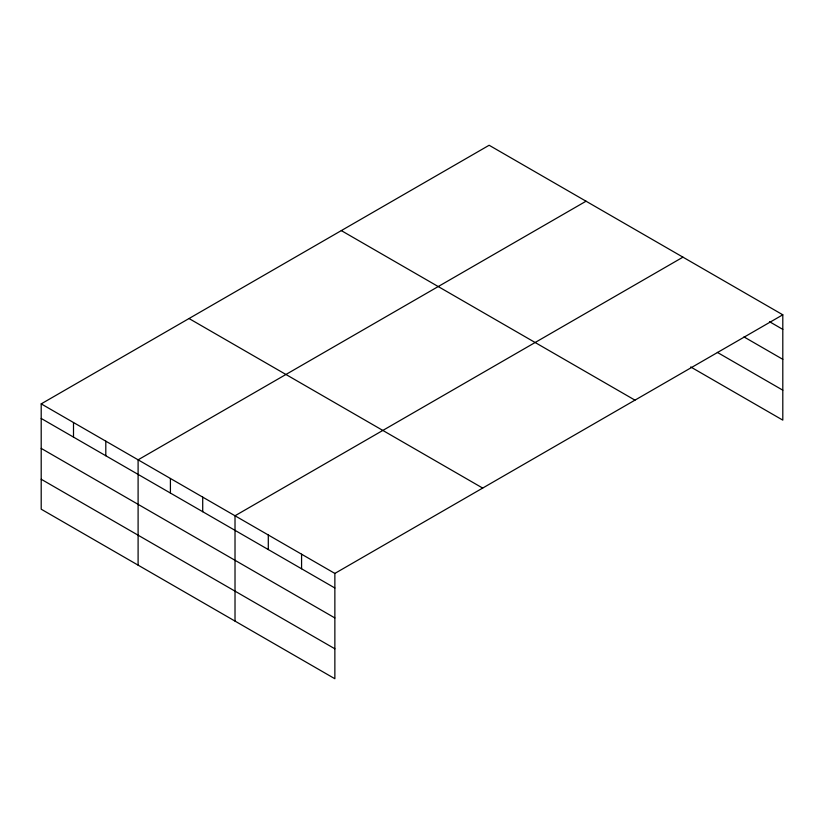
<?xml version="1.0" encoding="UTF-8"?>
<svg xmlns="http://www.w3.org/2000/svg" width="824" height="824" viewBox="0 0 824 824"><rect width="100%" height="100%" fill="white"/><g stroke="black" fill="none" stroke-linecap="round" stroke-linejoin="round"><path stroke-width="1.24" d="M41.2 403.873L334.863 573.422L334.863 678.739L41.2 509.201L41.2 403.873L489.137 145.261L782.8 314.799L782.8 420.127L690.718 366.968M586.049 201.21L138.102 459.823L138.102 565.151M682.952 257.16L235.015 515.773L235.015 621.1M334.863 573.422L782.8 314.799M769.492 321.69L782.8 329.384M743.969 336.913L782.8 359.326M717.344 352.394L782.8 390.174M341.321 230.607L634.974 400.145M189.026 318.528L482.679 488.076M41.2 418.458L334.863 587.996M41.2 448.4L334.863 617.938M41.2 479.249L334.863 648.797M301.574 554.202L301.574 568.776M268.294 534.992L268.294 549.567M202.714 497.119L202.714 511.704M170.413 478.476L170.413 493.051M105.802 441.17L105.802 455.754M73.501 422.527L73.501 437.101"/></g></svg>
